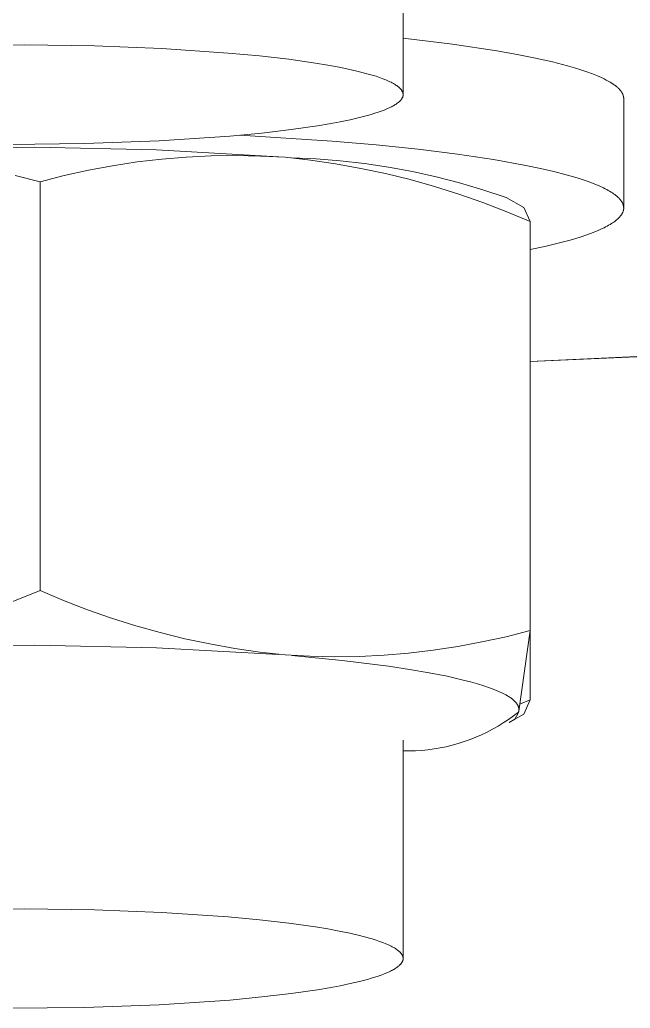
# Model space of a CAD drawing. Header units: millimetres. Extents: x -779 to 3049, y 55 to 2500.
# Drawn here: x -468.33 to -461.69, y 1976.33 to 1987.08 of the extents above; entities that cross this region are included whole.
import ezdxf

# ---------------------------------------------------------------- set-up
doc = ezdxf.new("R2010")
doc.units = ezdxf.units.MM
doc.layers.add('ZANO_R', color=7, linetype='Continuous', lineweight=0)

msp = doc.modelspace()

# ---------------------------------------------------------------- linework, layer by layer
at = {"layer": 'ZANO_R'}
for p, q in [((-464.158, 1988.644), (-464.158, 1986.271)), ((-464.158, 1986.88), (-463.621, 1986.816)), ((-469.09, 1986.799), (-468.279, 1986.807)), ((-468.279, 1986.807), (-467.516, 1986.797)), ((-467.516, 1986.797), (-466.782, 1986.768)), ((-466.782, 1986.768), (-466.061, 1986.719)), ((-463.621, 1986.816), (-463.137, 1986.744)), ((-463.137, 1986.744), (-462.918, 1986.705)), ((-466.061, 1986.719), (-465.72, 1986.688)), ((-465.72, 1986.688), (-465.402, 1986.651)), ((-465.402, 1986.651), (-465.111, 1986.61)), ((-462.918, 1986.705), (-462.716, 1986.665)), ((-462.716, 1986.665), (-462.533, 1986.624)), ((-465.111, 1986.61), (-464.978, 1986.588)), ((-464.978, 1986.588), (-464.853, 1986.565)), ((-464.853, 1986.565), (-464.738, 1986.541)), ((-464.738, 1986.541), (-464.633, 1986.516)), ((-462.533, 1986.624), (-462.368, 1986.581)), ((-462.368, 1986.581), (-462.293, 1986.559)), ((-462.293, 1986.559), (-462.223, 1986.538)), ((-462.223, 1986.538), (-462.158, 1986.515)), ((-464.633, 1986.516), (-464.538, 1986.491)), ((-464.538, 1986.491), (-464.494, 1986.479)), ((-464.494, 1986.479), (-464.453, 1986.466)), ((-464.453, 1986.466), (-464.415, 1986.453)), ((-464.415, 1986.453), (-464.38, 1986.44)), ((-464.38, 1986.44), (-464.347, 1986.427)), ((-464.347, 1986.427), (-464.316, 1986.414)), ((-462.158, 1986.515), (-462.097, 1986.493)), ((-462.097, 1986.493), (-462.042, 1986.471)), ((-462.042, 1986.471), (-462.016, 1986.46)), ((-462.016, 1986.46), (-461.992, 1986.448)), ((-461.992, 1986.448), (-461.969, 1986.437)), ((-461.969, 1986.437), (-461.947, 1986.426)), ((-461.947, 1986.426), (-461.926, 1986.415)), ((-464.316, 1986.414), (-464.302, 1986.407)), ((-464.302, 1986.407), (-464.289, 1986.401)), ((-464.289, 1986.401), (-464.276, 1986.394)), ((-464.276, 1986.394), (-464.264, 1986.387)), ((-464.264, 1986.387), (-464.253, 1986.381)), ((-464.253, 1986.381), (-464.242, 1986.374)), ((-464.242, 1986.374), (-464.232, 1986.368)), ((-464.232, 1986.368), (-464.222, 1986.361)), ((-464.222, 1986.361), (-464.218, 1986.358)), ((-464.218, 1986.358), (-464.214, 1986.354)), ((-464.214, 1986.354), (-464.21, 1986.351)), ((-464.21, 1986.351), (-464.206, 1986.348)), ((-464.206, 1986.348), (-464.202, 1986.344)), ((-464.202, 1986.344), (-464.198, 1986.341)), ((-464.198, 1986.341), (-464.195, 1986.338)), ((-464.195, 1986.338), (-464.191, 1986.334)), ((-464.191, 1986.334), (-464.188, 1986.331)), ((-464.188, 1986.331), (-464.185, 1986.328)), ((-464.185, 1986.328), (-464.182, 1986.325)), ((-464.182, 1986.325), (-464.18, 1986.321)), ((-464.18, 1986.321), (-464.177, 1986.318)), ((-464.177, 1986.318), (-464.175, 1986.315)), ((-464.175, 1986.315), (-464.173, 1986.311)), ((-464.173, 1986.311), (-464.171, 1986.308)), ((-461.926, 1986.415), (-461.906, 1986.403)), ((-461.906, 1986.403), (-461.888, 1986.392)), ((-461.888, 1986.392), (-461.871, 1986.381)), ((-461.871, 1986.381), (-461.863, 1986.375)), ((-461.863, 1986.375), (-461.855, 1986.369)), ((-461.855, 1986.369), (-461.848, 1986.364)), ((-461.848, 1986.364), (-461.841, 1986.358)), ((-461.841, 1986.358), (-461.834, 1986.352)), ((-461.834, 1986.352), (-461.827, 1986.347)), ((-461.827, 1986.347), (-461.821, 1986.341)), ((-461.821, 1986.341), (-461.815, 1986.336)), ((-461.815, 1986.336), (-461.809, 1986.33)), ((-461.809, 1986.33), (-461.804, 1986.324)), ((-461.804, 1986.324), (-461.799, 1986.319)), ((-461.799, 1986.319), (-461.794, 1986.313)), ((-461.794, 1986.313), (-461.79, 1986.307)), ((-464.187, 1986.203), (-464.19, 1986.2)), ((-464.184, 1986.206), (-464.187, 1986.203)), ((-464.182, 1986.209), (-464.184, 1986.206)), ((-464.179, 1986.212), (-464.182, 1986.209)), ((-464.177, 1986.216), (-464.179, 1986.212)), ((-464.175, 1986.219), (-464.177, 1986.216)), ((-464.173, 1986.222), (-464.175, 1986.219)), ((-464.171, 1986.225), (-464.173, 1986.222)), ((-464.171, 1986.308), (-464.169, 1986.305)), ((-464.169, 1986.228), (-464.171, 1986.225)), ((-464.169, 1986.305), (-464.167, 1986.302)), ((-464.167, 1986.231), (-464.169, 1986.228)), ((-464.167, 1986.302), (-464.165, 1986.298)), ((-464.166, 1986.234), (-464.167, 1986.231)), ((-464.164, 1986.237), (-464.166, 1986.234)), ((-464.165, 1986.298), (-464.164, 1986.295)), ((-464.164, 1986.295), (-464.163, 1986.292)), ((-464.163, 1986.241), (-464.164, 1986.237)), ((-464.163, 1986.292), (-464.162, 1986.289)), ((-464.162, 1986.244), (-464.163, 1986.241)), ((-464.162, 1986.289), (-464.161, 1986.285)), ((-464.161, 1986.247), (-464.162, 1986.244)), ((-464.161, 1986.285), (-464.16, 1986.282)), ((-464.16, 1986.25), (-464.161, 1986.247)), ((-464.16, 1986.282), (-464.159, 1986.279)), ((-464.159, 1986.253), (-464.16, 1986.25)), ((-464.159, 1986.279), (-464.159, 1986.276)), ((-464.159, 1986.276), (-464.158, 1986.272)), ((-464.158, 1986.26), (-464.159, 1986.256)), ((-464.159, 1986.256), (-464.159, 1986.253)), ((-464.158, 1986.272), (-464.158, 1986.269)), ((-464.158, 1986.269), (-464.158, 1986.266)), ((-464.158, 1986.266), (-464.158, 1986.263)), ((-464.158, 1986.263), (-464.158, 1986.26)), ((-461.79, 1986.307), (-461.786, 1986.302)), ((-461.786, 1986.302), (-461.784, 1986.299)), ((-461.784, 1986.299), (-461.782, 1986.296)), ((-461.782, 1986.296), (-461.78, 1986.293)), ((-461.78, 1986.293), (-461.778, 1986.291)), ((-461.778, 1986.291), (-461.777, 1986.288)), ((-461.777, 1986.288), (-461.775, 1986.285)), ((-461.775, 1986.285), (-461.774, 1986.282)), ((-461.774, 1986.282), (-461.772, 1986.28)), ((-461.772, 1986.28), (-461.771, 1986.277)), ((-461.771, 1986.277), (-461.769, 1986.274)), ((-461.769, 1986.274), (-461.768, 1986.271)), ((-461.768, 1986.271), (-461.767, 1986.268)), ((-461.767, 1986.268), (-461.766, 1986.266)), ((-461.766, 1986.266), (-461.765, 1986.263)), ((-461.765, 1986.263), (-461.764, 1986.26)), ((-461.764, 1986.26), (-461.763, 1986.257)), ((-461.763, 1986.257), (-461.762, 1986.255)), ((-461.762, 1986.255), (-461.762, 1986.252)), ((-461.762, 1986.252), (-461.761, 1986.249)), ((-461.761, 1986.249), (-461.76, 1986.246)), ((-461.76, 1986.246), (-461.76, 1986.243)), ((-461.76, 1986.243), (-461.759, 1986.241)), ((-461.759, 1986.241), (-461.759, 1986.238)), ((-461.759, 1986.238), (-461.759, 1986.235)), ((-461.759, 1986.235), (-461.758, 1986.232)), ((-461.758, 1986.232), (-461.758, 1986.23)), ((-461.758, 1986.23), (-461.758, 1986.227)), ((-461.758, 1986.227), (-461.758, 1986.224)), ((-461.758, 1986.224), (-461.758, 1985.049)), ((-464.364, 1986.099), (-464.396, 1986.087)), ((-464.336, 1986.111), (-464.364, 1986.099)), ((-464.309, 1986.123), (-464.336, 1986.111)), ((-464.297, 1986.129), (-464.309, 1986.123)), ((-464.285, 1986.135), (-464.297, 1986.129)), ((-464.274, 1986.141), (-464.285, 1986.135)), ((-464.263, 1986.146), (-464.274, 1986.141)), ((-464.253, 1986.152), (-464.263, 1986.146)), ((-464.243, 1986.158), (-464.253, 1986.152)), ((-464.234, 1986.164), (-464.243, 1986.158)), ((-464.226, 1986.17), (-464.234, 1986.164)), ((-464.218, 1986.176), (-464.226, 1986.17)), ((-464.21, 1986.182), (-464.218, 1986.176)), ((-464.206, 1986.185), (-464.21, 1986.182)), ((-464.203, 1986.188), (-464.206, 1986.185)), ((-464.199, 1986.191), (-464.203, 1986.188)), ((-464.196, 1986.194), (-464.199, 1986.191)), ((-464.193, 1986.197), (-464.196, 1986.194)), ((-464.19, 1986.2), (-464.193, 1986.197)), ((-464.733, 1985.993), (-464.842, 1985.971)), ((-464.634, 1986.017), (-464.733, 1985.993)), ((-464.545, 1986.04), (-464.634, 1986.017)), ((-464.504, 1986.052), (-464.545, 1986.04)), ((-464.465, 1986.064), (-464.504, 1986.052)), ((-464.429, 1986.075), (-464.465, 1986.064)), ((-464.396, 1986.087), (-464.429, 1986.075)), ((-465.375, 1985.886), (-465.694, 1985.848)), ((-465.09, 1985.927), (-465.375, 1985.886)), ((-464.961, 1985.949), (-465.09, 1985.927)), ((-464.842, 1985.971), (-464.961, 1985.949)), ((-466.044, 1985.815), (-466.811, 1985.764)), ((-465.694, 1985.848), (-466.044, 1985.815)), ((-465.934, 1985.825), (-464.931, 1985.761)), ((-468.167, 1985.694), (-469.495, 1985.678)), ((-467.626, 1985.734), (-468.437, 1985.726)), ((-466.84, 1985.665), (-468.167, 1985.694)), ((-466.811, 1985.764), (-467.626, 1985.734)), ((-464.931, 1985.761), (-464.45, 1985.719)), ((-464.45, 1985.719), (-463.993, 1985.672)), ((-463.993, 1985.672), (-463.565, 1985.619)), ((-467.053, 1985.534), (-466.785, 1985.565)), ((-465.514, 1985.591), (-466.84, 1985.665)), ((-466.785, 1985.565), (-466.517, 1985.587)), ((-466.517, 1985.587), (-466.248, 1985.6)), ((-466.248, 1985.6), (-465.979, 1985.604)), ((-465.979, 1985.604), (-465.71, 1985.599)), ((-465.71, 1985.599), (-465.442, 1985.585)), ((-465.442, 1985.585), (-465.167, 1985.554)), ((-465.105, 1985.568), (-465.37, 1985.579)), ((-464.842, 1985.547), (-465.105, 1985.568)), ((-463.565, 1985.619), (-463.174, 1985.56)), ((-463.174, 1985.56), (-462.823, 1985.497)), ((-467.583, 1985.444), (-467.319, 1985.493)), ((-467.319, 1985.493), (-467.053, 1985.534)), ((-465.167, 1985.554), (-464.893, 1985.514)), ((-464.893, 1985.514), (-464.62, 1985.465)), ((-464.579, 1985.517), (-464.842, 1985.547)), ((-464.62, 1985.465), (-464.35, 1985.408)), ((-464.317, 1985.479), (-464.579, 1985.517)), ((-464.057, 1985.431), (-464.317, 1985.479)), ((-462.823, 1985.497), (-462.665, 1985.464)), ((-462.665, 1985.464), (-462.519, 1985.43)), ((-468.379, 1985.388), (-468.106, 1985.319)), ((-468.106, 1985.319), (-467.846, 1985.386)), ((-467.846, 1985.386), (-467.583, 1985.444)), ((-464.35, 1985.408), (-464.081, 1985.342)), ((-463.799, 1985.374), (-464.057, 1985.431)), ((-463.543, 1985.308), (-463.799, 1985.374)), ((-462.519, 1985.43), (-462.385, 1985.396)), ((-462.385, 1985.396), (-462.264, 1985.361)), ((-462.264, 1985.361), (-462.209, 1985.343)), ((-462.209, 1985.343), (-462.156, 1985.325)), ((-468.106, 1985.319), (-468.106, 1980.871)), ((-464.081, 1985.342), (-463.815, 1985.267)), ((-463.815, 1985.267), (-463.551, 1985.184)), ((-463.289, 1985.233), (-463.543, 1985.308)), ((-462.156, 1985.325), (-462.107, 1985.307)), ((-462.107, 1985.307), (-462.061, 1985.289)), ((-462.061, 1985.289), (-462.019, 1985.271)), ((-462.019, 1985.271), (-461.979, 1985.252)), ((-461.979, 1985.252), (-461.961, 1985.243)), ((-461.961, 1985.243), (-461.943, 1985.234)), ((-463.551, 1985.184), (-463.29, 1985.092)), ((-463.038, 1985.149), (-463.289, 1985.233)), ((-463.038, 1985.149), (-462.843, 1985.04)), ((-461.943, 1985.234), (-461.927, 1985.225)), ((-461.927, 1985.225), (-461.911, 1985.216)), ((-461.911, 1985.216), (-461.896, 1985.207)), ((-461.896, 1985.207), (-461.881, 1985.198)), ((-461.881, 1985.198), (-461.868, 1985.188)), ((-461.868, 1985.188), (-461.855, 1985.179)), ((-461.855, 1985.179), (-461.843, 1985.17)), ((-461.843, 1985.17), (-461.837, 1985.166)), ((-461.837, 1985.166), (-461.832, 1985.161)), ((-461.832, 1985.161), (-461.827, 1985.156)), ((-461.827, 1985.156), (-461.822, 1985.152)), ((-461.822, 1985.152), (-461.817, 1985.147)), ((-461.817, 1985.147), (-461.812, 1985.143)), ((-461.812, 1985.143), (-461.808, 1985.138)), ((-461.808, 1985.138), (-461.803, 1985.134)), ((-461.803, 1985.134), (-461.799, 1985.129)), ((-461.799, 1985.129), (-461.796, 1985.125)), ((-463.29, 1985.092), (-463.031, 1984.993)), ((-462.777, 1984.885), (-462.843, 1985.04)), ((-461.796, 1985.125), (-461.792, 1985.12)), ((-461.792, 1985.12), (-461.788, 1985.115)), ((-461.788, 1985.115), (-461.785, 1985.111)), ((-461.785, 1985.111), (-461.782, 1985.106)), ((-461.782, 1985.106), (-461.779, 1985.102)), ((-461.779, 1985.102), (-461.776, 1985.097)), ((-461.776, 1985.097), (-461.774, 1985.093)), ((-461.774, 1985.093), (-461.771, 1985.088)), ((-461.771, 1985.088), (-461.769, 1985.084)), ((-461.769, 1985.084), (-461.767, 1985.079)), ((-461.767, 1985.079), (-461.766, 1985.075)), ((-461.766, 1985.075), (-461.764, 1985.07)), ((-461.764, 1985.07), (-461.763, 1985.066)), ((-461.763, 1985.066), (-461.761, 1985.061)), ((-461.761, 1985.061), (-461.76, 1985.057)), ((-461.76, 1985.057), (-461.76, 1985.052)), ((-461.76, 1985.052), (-461.759, 1985.048)), ((-461.759, 1985.021), (-461.76, 1985.017)), ((-461.759, 1985.048), (-461.759, 1985.043)), ((-461.759, 1985.043), (-461.758, 1985.039)), ((-461.758, 1985.026), (-461.759, 1985.021)), ((-461.758, 1985.039), (-461.758, 1985.034)), ((-461.758, 1985.034), (-461.758, 1985.03)), ((-461.758, 1985.03), (-461.758, 1985.026)), ((-463.031, 1984.993), (-462.777, 1984.885)), ((-461.825, 1984.913), (-461.835, 1984.905)), ((-461.821, 1984.917), (-461.825, 1984.913)), ((-461.816, 1984.922), (-461.821, 1984.917)), ((-461.812, 1984.926), (-461.816, 1984.922)), ((-461.808, 1984.93), (-461.812, 1984.926)), ((-461.804, 1984.934), (-461.808, 1984.93)), ((-461.8, 1984.939), (-461.804, 1984.934)), ((-461.796, 1984.943), (-461.8, 1984.939)), ((-461.793, 1984.947), (-461.796, 1984.943)), ((-461.789, 1984.951), (-461.793, 1984.947)), ((-461.786, 1984.956), (-461.789, 1984.951)), ((-461.783, 1984.96), (-461.786, 1984.956)), ((-461.78, 1984.964), (-461.783, 1984.96)), ((-461.778, 1984.969), (-461.78, 1984.964)), ((-461.775, 1984.973), (-461.778, 1984.969)), ((-461.773, 1984.977), (-461.775, 1984.973)), ((-461.771, 1984.982), (-461.773, 1984.977)), ((-461.769, 1984.986), (-461.771, 1984.982)), ((-461.767, 1984.99), (-461.769, 1984.986)), ((-461.765, 1984.995), (-461.767, 1984.99)), ((-461.764, 1984.999), (-461.765, 1984.995)), ((-461.762, 1985.004), (-461.764, 1984.999)), ((-461.761, 1985.008), (-461.762, 1985.004)), ((-461.76, 1985.012), (-461.761, 1985.008)), ((-461.76, 1985.017), (-461.76, 1985.012)), ((-462.777, 1980.437), (-462.777, 1984.885)), ((-461.991, 1984.811), (-462.03, 1984.793)), ((-461.972, 1984.819), (-461.991, 1984.811)), ((-461.955, 1984.828), (-461.972, 1984.819)), ((-461.938, 1984.837), (-461.955, 1984.828)), ((-461.922, 1984.846), (-461.938, 1984.837)), ((-461.906, 1984.855), (-461.922, 1984.846)), ((-461.892, 1984.864), (-461.906, 1984.855)), ((-461.879, 1984.872), (-461.892, 1984.864)), ((-461.867, 1984.88), (-461.879, 1984.872)), ((-461.856, 1984.888), (-461.867, 1984.88)), ((-461.845, 1984.897), (-461.856, 1984.888)), ((-461.835, 1984.905), (-461.845, 1984.897)), ((-462.279, 1984.703), (-462.339, 1984.685)), ((-462.222, 1984.721), (-462.279, 1984.703)), ((-462.169, 1984.739), (-462.222, 1984.721)), ((-462.119, 1984.757), (-462.169, 1984.739)), ((-462.073, 1984.775), (-462.119, 1984.757)), ((-462.03, 1984.793), (-462.073, 1984.775)), ((-462.616, 1984.615), (-462.777, 1984.581)), ((-462.471, 1984.65), (-462.616, 1984.615)), ((-462.339, 1984.685), (-462.471, 1984.65)), ((-461.616, 1983.419), (-462.777, 1983.365)), ((-461.616, 1983.416), (-462.777, 1983.363)), ((-468.106, 1980.871), (-468.405, 1980.754)), ((-468.106, 1980.871), (-467.852, 1980.763)), ((-467.852, 1980.763), (-467.594, 1980.663)), ((-467.594, 1980.663), (-467.332, 1980.572)), ((-467.332, 1980.572), (-467.068, 1980.489)), ((-467.068, 1980.489), (-466.802, 1980.414)), ((-466.802, 1980.414), (-466.533, 1980.348)), ((-463.037, 1980.37), (-462.777, 1980.437)), ((-462.899, 1979.559), (-462.777, 1980.437)), ((-462.777, 1979.681), (-462.777, 1980.437)), ((-466.533, 1980.348), (-466.263, 1980.291)), ((-466.263, 1980.291), (-465.99, 1980.242)), ((-463.564, 1980.263), (-463.3, 1980.312)), ((-463.3, 1980.312), (-463.037, 1980.37)), ((-468.167, 1980.279), (-469.495, 1980.264)), ((-466.84, 1980.25), (-468.167, 1980.279)), ((-465.514, 1980.177), (-466.84, 1980.25)), ((-465.99, 1980.242), (-465.716, 1980.202)), ((-465.716, 1980.202), (-465.442, 1980.171)), ((-464.366, 1980.169), (-464.098, 1980.191)), ((-464.098, 1980.191), (-463.831, 1980.223)), ((-463.831, 1980.223), (-463.564, 1980.263)), ((-465.442, 1980.171), (-465.173, 1980.157)), ((-464.822, 1980.112), (-465.37, 1980.165)), ((-465.173, 1980.157), (-464.904, 1980.152)), ((-464.904, 1980.152), (-464.635, 1980.156)), ((-464.318, 1980.049), (-464.822, 1980.112)), ((-464.635, 1980.156), (-464.366, 1980.169)), ((-464.087, 1980.014), (-464.318, 1980.049)), ((-463.874, 1979.977), (-464.087, 1980.014)), ((-463.678, 1979.939), (-463.874, 1979.977)), ((-463.503, 1979.898), (-463.678, 1979.939)), ((-463.424, 1979.877), (-463.503, 1979.898)), ((-463.349, 1979.856), (-463.424, 1979.877)), ((-463.281, 1979.835), (-463.349, 1979.856)), ((-463.217, 1979.813), (-463.281, 1979.835)), ((-463.188, 1979.802), (-463.217, 1979.813)), ((-463.16, 1979.791), (-463.188, 1979.802)), ((-463.133, 1979.78), (-463.16, 1979.791)), ((-463.108, 1979.769), (-463.133, 1979.78)), ((-463.084, 1979.758), (-463.108, 1979.769)), ((-463.062, 1979.747), (-463.084, 1979.758)), ((-463.041, 1979.736), (-463.062, 1979.747)), ((-463.022, 1979.725), (-463.041, 1979.736)), ((-463.013, 1979.719), (-463.022, 1979.725)), ((-463.004, 1979.714), (-463.013, 1979.719)), ((-462.995, 1979.708), (-463.004, 1979.714)), ((-462.987, 1979.703), (-462.995, 1979.708)), ((-462.979, 1979.697), (-462.987, 1979.703)), ((-462.972, 1979.692), (-462.979, 1979.697)), ((-462.965, 1979.686), (-462.972, 1979.692)), ((-462.958, 1979.68), (-462.965, 1979.686)), ((-462.952, 1979.675), (-462.958, 1979.68)), ((-462.946, 1979.669), (-462.952, 1979.675)), ((-462.941, 1979.664), (-462.946, 1979.669)), ((-462.935, 1979.658), (-462.941, 1979.664)), ((-462.933, 1979.655), (-462.935, 1979.658)), ((-462.93, 1979.653), (-462.933, 1979.655)), ((-462.928, 1979.65), (-462.93, 1979.653)), ((-462.926, 1979.647), (-462.928, 1979.65)), ((-462.924, 1979.644), (-462.926, 1979.647)), ((-462.922, 1979.642), (-462.924, 1979.644)), ((-462.88, 1979.639), (-462.777, 1979.681)), ((-462.843, 1979.526), (-462.777, 1979.681)), ((-462.956, 1979.507), (-462.902, 1979.548)), ((-462.942, 1979.472), (-462.906, 1979.537)), ((-462.92, 1979.639), (-462.922, 1979.642)), ((-462.918, 1979.636), (-462.92, 1979.639)), ((-462.916, 1979.633), (-462.918, 1979.636)), ((-462.914, 1979.63), (-462.916, 1979.633)), ((-462.913, 1979.628), (-462.914, 1979.63)), ((-462.911, 1979.625), (-462.913, 1979.628)), ((-462.91, 1979.622), (-462.911, 1979.625)), ((-462.908, 1979.619), (-462.91, 1979.622)), ((-462.907, 1979.617), (-462.908, 1979.619)), ((-462.906, 1979.614), (-462.907, 1979.617)), ((-462.905, 1979.611), (-462.906, 1979.614)), ((-462.904, 1979.608), (-462.905, 1979.611)), ((-462.903, 1979.606), (-462.904, 1979.608)), ((-462.902, 1979.603), (-462.903, 1979.606)), ((-462.901, 1979.6), (-462.902, 1979.603)), ((-462.902, 1979.551), (-462.901, 1979.554)), ((-462.902, 1979.548), (-462.902, 1979.551)), ((-462.901, 1979.597), (-462.901, 1979.6)), ((-462.9, 1979.595), (-462.901, 1979.597)), ((-462.901, 1979.554), (-462.9, 1979.556)), ((-462.899, 1979.592), (-462.9, 1979.595)), ((-462.9, 1979.559), (-462.899, 1979.562)), ((-462.9, 1979.556), (-462.9, 1979.559)), ((-462.899, 1979.589), (-462.899, 1979.592)), ((-462.899, 1979.586), (-462.899, 1979.589)), ((-462.898, 1979.584), (-462.899, 1979.586)), ((-462.899, 1979.567), (-462.898, 1979.57)), ((-462.899, 1979.564), (-462.899, 1979.567)), ((-462.899, 1979.562), (-462.899, 1979.564)), ((-462.898, 1979.581), (-462.898, 1979.584)), ((-462.898, 1979.578), (-462.898, 1979.581)), ((-462.898, 1979.575), (-462.898, 1979.578)), ((-462.898, 1979.573), (-462.898, 1979.575)), ((-462.898, 1979.57), (-462.898, 1979.573)), ((-463.125, 1979.395), (-463.068, 1979.431)), ((-463.068, 1979.431), (-463.011, 1979.468)), ((-463.011, 1979.468), (-462.956, 1979.507)), ((-462.944, 1979.471), (-463.006, 1979.436)), ((-462.943, 1979.47), (-463.006, 1979.435)), ((-462.843, 1979.526), (-462.942, 1979.471)), ((-463.305, 1979.302), (-463.244, 1979.331)), ((-463.244, 1979.331), (-463.184, 1979.362)), ((-463.184, 1979.362), (-463.125, 1979.395)), ((-464.158, 1979.245), (-464.158, 1976.878)), ((-463.558, 1979.207), (-463.493, 1979.228)), ((-463.493, 1979.228), (-463.43, 1979.25)), ((-463.43, 1979.25), (-463.367, 1979.275)), ((-463.367, 1979.275), (-463.305, 1979.302)), ((-464.158, 1979.127), (-464.091, 1979.127)), ((-464.091, 1979.127), (-464.023, 1979.128)), ((-464.023, 1979.128), (-463.956, 1979.133)), ((-463.956, 1979.133), (-463.888, 1979.139)), ((-463.888, 1979.139), (-463.821, 1979.148)), ((-463.821, 1979.148), (-463.755, 1979.16)), ((-463.755, 1979.16), (-463.689, 1979.173)), ((-463.689, 1979.173), (-463.623, 1979.189)), ((-463.623, 1979.189), (-463.558, 1979.207)), ((-469.09, 1977.401), (-468.279, 1977.409)), ((-468.279, 1977.409), (-467.516, 1977.398)), ((-467.516, 1977.398), (-466.782, 1977.37)), ((-466.782, 1977.37), (-466.061, 1977.321)), ((-466.061, 1977.321), (-465.72, 1977.289)), ((-465.72, 1977.289), (-465.402, 1977.253)), ((-465.402, 1977.253), (-465.111, 1977.212)), ((-465.111, 1977.212), (-464.978, 1977.19)), ((-464.978, 1977.19), (-464.853, 1977.167)), ((-464.853, 1977.167), (-464.738, 1977.143)), ((-464.738, 1977.143), (-464.633, 1977.118)), ((-464.633, 1977.118), (-464.538, 1977.093)), ((-464.538, 1977.093), (-464.494, 1977.081)), ((-464.494, 1977.081), (-464.453, 1977.068)), ((-464.453, 1977.068), (-464.415, 1977.055)), ((-464.415, 1977.055), (-464.38, 1977.042)), ((-464.38, 1977.042), (-464.347, 1977.029)), ((-464.347, 1977.029), (-464.316, 1977.016)), ((-464.316, 1977.016), (-464.302, 1977.009)), ((-464.302, 1977.009), (-464.289, 1977.002)), ((-464.289, 1977.002), (-464.276, 1976.996)), ((-464.276, 1976.996), (-464.264, 1976.989)), ((-464.264, 1976.989), (-464.253, 1976.983)), ((-464.253, 1976.983), (-464.242, 1976.976)), ((-464.242, 1976.976), (-464.232, 1976.969)), ((-464.232, 1976.969), (-464.222, 1976.963)), ((-464.222, 1976.963), (-464.218, 1976.959)), ((-464.218, 1976.959), (-464.214, 1976.956)), ((-464.214, 1976.956), (-464.21, 1976.953)), ((-464.21, 1976.953), (-464.206, 1976.95)), ((-464.206, 1976.95), (-464.202, 1976.946)), ((-464.202, 1976.946), (-464.198, 1976.943)), ((-464.198, 1976.943), (-464.195, 1976.94)), ((-464.195, 1976.94), (-464.191, 1976.936)), ((-464.191, 1976.936), (-464.188, 1976.933)), ((-464.188, 1976.933), (-464.185, 1976.93)), ((-464.185, 1976.93), (-464.182, 1976.927)), ((-464.182, 1976.927), (-464.18, 1976.923)), ((-464.18, 1976.923), (-464.177, 1976.92)), ((-464.177, 1976.92), (-464.175, 1976.917)), ((-464.175, 1976.917), (-464.173, 1976.913)), ((-464.173, 1976.913), (-464.171, 1976.91)), ((-464.171, 1976.91), (-464.169, 1976.907)), ((-464.169, 1976.907), (-464.167, 1976.904)), ((-464.167, 1976.904), (-464.165, 1976.9)), ((-464.165, 1976.9), (-464.164, 1976.897)), ((-464.164, 1976.897), (-464.163, 1976.894)), ((-464.163, 1976.894), (-464.162, 1976.891)), ((-464.162, 1976.891), (-464.161, 1976.887)), ((-464.161, 1976.849), (-464.162, 1976.846)), ((-464.161, 1976.887), (-464.16, 1976.884)), ((-464.16, 1976.852), (-464.161, 1976.849)), ((-464.16, 1976.884), (-464.159, 1976.881)), ((-464.159, 1976.855), (-464.16, 1976.852)), ((-464.159, 1976.881), (-464.159, 1976.878)), ((-464.159, 1976.878), (-464.158, 1976.874)), ((-464.158, 1976.862), (-464.159, 1976.858)), ((-464.159, 1976.858), (-464.159, 1976.855)), ((-464.158, 1976.874), (-464.158, 1976.871)), ((-464.158, 1976.871), (-464.158, 1976.868)), ((-464.158, 1976.868), (-464.158, 1976.865)), ((-464.158, 1976.865), (-464.158, 1976.862)), ((-464.274, 1976.742), (-464.285, 1976.737)), ((-464.263, 1976.748), (-464.274, 1976.742)), ((-464.253, 1976.754), (-464.263, 1976.748)), ((-464.243, 1976.76), (-464.253, 1976.754)), ((-464.234, 1976.766), (-464.243, 1976.76)), ((-464.226, 1976.772), (-464.234, 1976.766)), ((-464.218, 1976.778), (-464.226, 1976.772)), ((-464.21, 1976.784), (-464.218, 1976.778)), ((-464.206, 1976.787), (-464.21, 1976.784)), ((-464.203, 1976.79), (-464.206, 1976.787)), ((-464.199, 1976.793), (-464.203, 1976.79)), ((-464.196, 1976.796), (-464.199, 1976.793)), ((-464.193, 1976.799), (-464.196, 1976.796)), ((-464.19, 1976.802), (-464.193, 1976.799)), ((-464.187, 1976.805), (-464.19, 1976.802)), ((-464.184, 1976.808), (-464.187, 1976.805)), ((-464.182, 1976.811), (-464.184, 1976.808)), ((-464.179, 1976.814), (-464.182, 1976.811)), ((-464.177, 1976.817), (-464.179, 1976.814)), ((-464.175, 1976.821), (-464.177, 1976.817)), ((-464.173, 1976.824), (-464.175, 1976.821)), ((-464.171, 1976.827), (-464.173, 1976.824)), ((-464.169, 1976.83), (-464.171, 1976.827)), ((-464.167, 1976.833), (-464.169, 1976.83)), ((-464.166, 1976.836), (-464.167, 1976.833)), ((-464.164, 1976.839), (-464.166, 1976.836)), ((-464.163, 1976.842), (-464.164, 1976.839)), ((-464.162, 1976.846), (-464.163, 1976.842)), ((-464.545, 1976.642), (-464.634, 1976.618)), ((-464.504, 1976.654), (-464.545, 1976.642)), ((-464.465, 1976.665), (-464.504, 1976.654)), ((-464.429, 1976.677), (-464.465, 1976.665)), ((-464.396, 1976.689), (-464.429, 1976.677)), ((-464.364, 1976.701), (-464.396, 1976.689)), ((-464.336, 1976.713), (-464.364, 1976.701)), ((-464.309, 1976.725), (-464.336, 1976.713)), ((-464.297, 1976.731), (-464.309, 1976.725)), ((-464.285, 1976.737), (-464.297, 1976.731)), ((-465.09, 1976.529), (-465.375, 1976.488)), ((-464.961, 1976.55), (-465.09, 1976.529)), ((-464.842, 1976.573), (-464.961, 1976.55)), ((-464.733, 1976.595), (-464.842, 1976.573)), ((-464.634, 1976.618), (-464.733, 1976.595)), ((-465.694, 1976.45), (-466.044, 1976.417)), ((-465.375, 1976.488), (-465.694, 1976.45)), ((-467.626, 1976.336), (-468.437, 1976.328)), ((-466.811, 1976.366), (-467.626, 1976.336)), ((-466.044, 1976.417), (-466.811, 1976.366))]:
    msp.add_line(p, q, dxfattribs=at)

doc.saveas('drawing.dxf')
